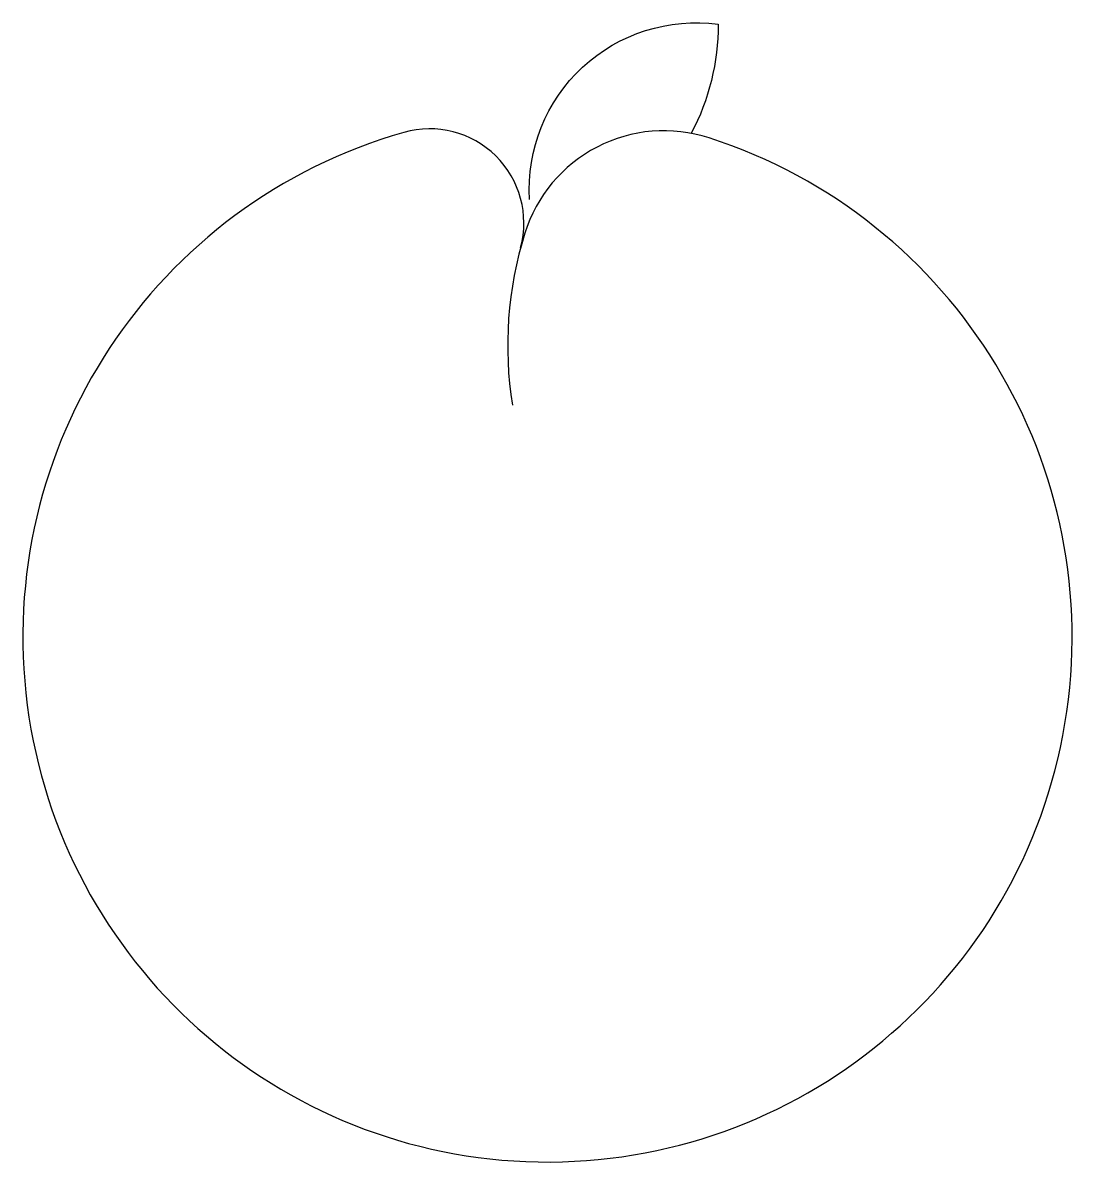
# Model space of a CAD drawing. Header units: feet. Extents: x -0.5 to 0.5, y -0.5 to 0.59.
import ezdxf

# ---------------------------------------------------------------- set-up
doc = ezdxf.new("R2010")
doc.units = ezdxf.units.FT
doc.header["$MEASUREMENT"] = 0

msp = doc.modelspace()

# ---------------------------------------------------------------- linework, layer by layer
for points in [[(-0.0172, 0.4171, -0.472054), (0.1627, 0.5838, -0.121986), (0.137, 0.48, 2.643999)], [(-0.0256, 0.3712, 0.58293), (-0.1368, 0.4809, 6.728752), (0.1539, 0.4757, 0.417329), (-0.0216, 0.3848, 0.115446), (-0.0335, 0.221, 0.115446)]]:
    msp.add_lwpolyline(points, format="xyb")

doc.saveas('drawing.dxf')
